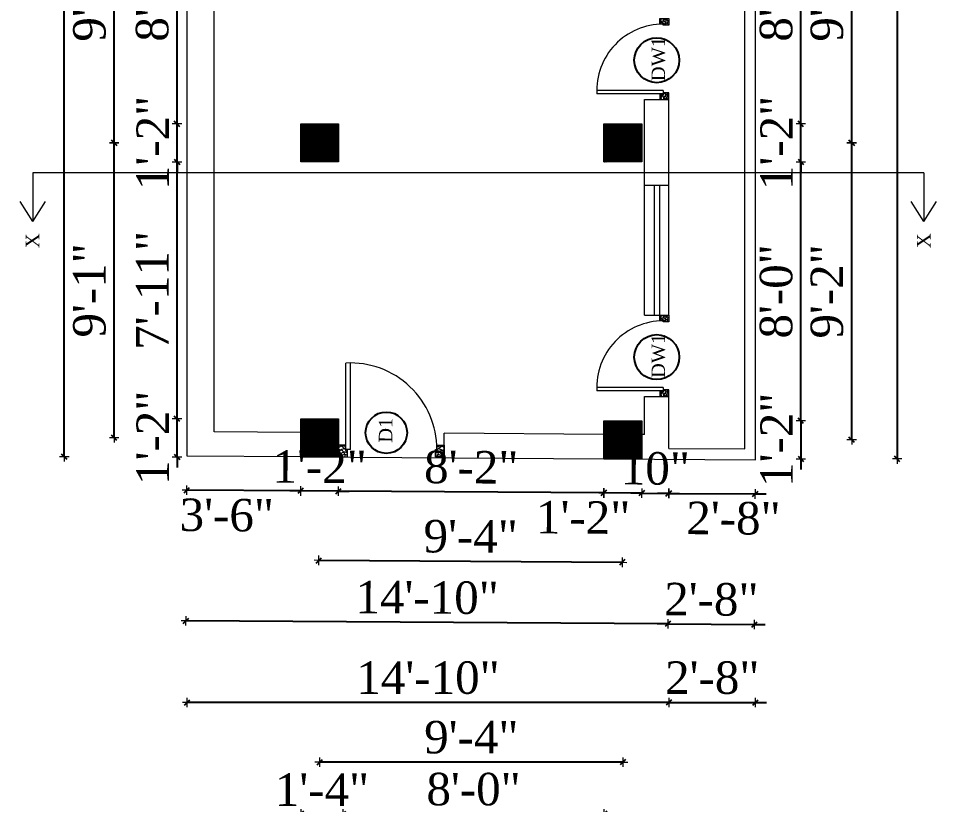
# Model space of a CAD drawing. Header units: inches. Extents: x 4069 to 291496, y -47643 to 12535.
# Drawn here: x 31927.5 to 32266.7, y 3104 to 3394.3 of the extents above; entities that cross this region are included whole.
import ezdxf

# ---------------------------------------------------------------- set-up
doc = ezdxf.new("R2010")
doc.units = ezdxf.units.IN
doc.header["$LTSCALE"] = 5
doc.header["$MEASUREMENT"] = 0
for name, color, linetype, lineweight in [('A-WALL', 7, 'Continuous', 9), ('Dimension', 7, 'Continuous', 18), ('DOOR', 62, 'Continuous', 0)]:
    doc.layers.add(name, color=color, linetype=linetype, lineweight=lineweight)
doc.layers.add('dim line', color=7, linetype='Continuous', lineweight=15, true_color=0xfab2b2)
doc.layers.add('TEXT', color=6, linetype='Continuous')
doc.layers.add('WALL', color=7, linetype='Continuous')
doc.styles.add('ordinary', font='times.ttf')
doc.dimstyles.new('Copy of 96', dxfattribs={"dimtxt": 7, "dimasz": 4, "dimexe": 0.5, "dimexo": 0.5, "dimgap": 3, "dimtad": 1, "dimdec": 1, "dimzin": 11, "dimdsep": 46, "dimlunit": 4, "dimtxsty": 'ordinary', "dimblk": 'OBLIQUE', "dimcen": 0.09, "dimse1": 1, "dimse2": 1, "dimclrt": 6, "dimazin": 0, "dimtfac": 1, "dimtdec": 1, "dimtix": 1, "dimtmove": 2, "dimatfit": 3, "dimldrblk": 'leader', "dimfxl": 0.5, "dimfxlon": 1, "dimtolj": 1, "dimtzin": 0, "dimarcsym": 0})
pattern_1 = [(135, (33647.55626, -21080.73319), (-0.08838834765, -0.08838834765), [])]

# ---------------------------------------------------------------- blocks, each defined once
blk = doc.blocks.new('oblique')
at = {"color": 0, "lineweight": -2}
blk.add_line((0.25, 0.25), (-0.25, -0.25), dxfattribs=at)
at = {"layer": 'dim line', "lineweight": 9}
for p, q in [((-0.4375, 0), (0.4375, 0)), ((0, 0.4375), (0, -0.4375))]:
    blk.add_line(p, q, dxfattribs=at)
blk = doc.blocks.new('*D941')
at = {"layer": 'A-WALL', "color": 0, "lineweight": -2, "ltscale": 5, "transparency": 16777216}
blk.add_line((32167.84, 3141.71), (31989.84, 3141.71), dxfattribs=at)
at = {"layer": 'Defpoints', "color": 0, "ltscale": 5, "transparency": 16777216}
for p in [(31989.84, 3141.71), (32167.84, 3005.62, -58.17), (31989.84, 2979.67, -58.17)]:
    blk.add_point(p, dxfattribs=at)
at = {"layer": 'A-WALL', "color": 0, "lineweight": -2, "ltscale": 5, "transparency": 16777216, "xscale": 4, "yscale": 4, "zscale": 4, "rotation": 180}
blk.add_blockref('oblique', (31989.84, 3141.71), dxfattribs=at)
at = {"layer": 'A-WALL', "color": 0, "lineweight": -2, "ltscale": 5, "transparency": 16777216, "xscale": 4, "yscale": 4, "zscale": 4}
blk.add_blockref('oblique', (32167.84, 3141.71), dxfattribs=at)
at = {"layer": 'A-WALL', "color": 6, "ltscale": 5, "transparency": 16777216, "insert": (32078.84, 3150.81), "char_height": 12, "attachment_point": 5, "style": 'ordinary'}
blk.add_mtext('\\A1;14\'-10"', dxfattribs=at)
blk = doc.blocks.new('_OBLIQUE')
at = {"color": 0, "linetype": 'ByBlock'}
blk.add_line((-0.5, -0.5), (0.5, 0.5), dxfattribs=at)
blk = doc.blocks.new('leader')
at = {"layer": 'Dimension'}
for p, q in [((0, -4.328), (0, 4.328)), ((-4.424, 0), (4.424, 0))]:
    blk.add_line(p, q, dxfattribs=at)
blk = doc.blocks.new('*D942')
at = {"layer": 'A-WALL', "color": 0, "lineweight": -2, "ltscale": 5, "transparency": 16777216}
blk.add_line((32143.84, 3100.54), (32047.5, 3100.54), dxfattribs=at)
at = {"layer": 'Defpoints', "color": 0, "ltscale": 5, "transparency": 16777216}
for p in [(32047.5, 3100.54), (32047.5, 3082.33, -116.34), (32143.84, 3011.99, -58.17)]:
    blk.add_point(p, dxfattribs=at)
at = {"layer": 'A-WALL', "color": 0, "lineweight": -2, "ltscale": 5, "transparency": 16777216, "xscale": 4, "yscale": 4, "zscale": 4, "rotation": 180}
blk.add_blockref('oblique', (32047.5, 3100.54), dxfattribs=at)
at = {"layer": 'A-WALL', "color": 0, "lineweight": -2, "ltscale": 5, "transparency": 16777216, "xscale": 4, "yscale": 4, "zscale": 4}
blk.add_blockref('oblique', (32143.84, 3100.54), dxfattribs=at)
at = {"layer": 'A-WALL', "color": 6, "ltscale": 5, "transparency": 16777216, "insert": (32095.67, 3109.64), "char_height": 12, "attachment_point": 5, "style": 'ordinary'}
blk.add_mtext('\\A1;8\'-0"', dxfattribs=at)
blk = doc.blocks.new('*D943')
at = {"layer": 'A-WALL', "color": 0, "lineweight": -2, "ltscale": 5, "transparency": 16777216}
for p, q in [((32031.84, 3100.54), (32027.84, 3100.54)), ((32047.5, 3100.54), (32031.84, 3100.54)), ((32047.5, 3100.54), (32051.5, 3100.54))]:
    blk.add_line(p, q, dxfattribs=at)
at = {"layer": 'Defpoints', "color": 0, "ltscale": 5, "transparency": 16777216}
for p in [(32031.84, 3100.54), (32047.5, 3082.33, -116.34), (32031.84, 3054.45, -58.17)]:
    blk.add_point(p, dxfattribs=at)
at = {"layer": 'A-WALL', "color": 0, "lineweight": -2, "ltscale": 5, "transparency": 16777216, "xscale": 4, "yscale": 4, "zscale": 4}
blk.add_blockref('oblique', (32031.84, 3100.54), dxfattribs=at)
at = {"layer": 'A-WALL', "color": 0, "lineweight": -2, "ltscale": 5, "transparency": 16777216, "xscale": 4, "yscale": 4, "zscale": 4, "rotation": 180}
blk.add_blockref('oblique', (32047.5, 3100.54), dxfattribs=at)
at = {"layer": 'A-WALL', "color": 6, "ltscale": 5, "transparency": 16777216, "insert": (32039.67, 3109.54), "char_height": 12, "attachment_point": 5, "style": 'ordinary'}
blk.add_mtext('\\A1;1\'-4"', dxfattribs=at)
blk = doc.blocks.new('*D948')
at = {"layer": 'A-WALL', "color": 0, "lineweight": -2, "ltscale": 5, "transparency": 16777216}
blk.add_line((32150.84, 3119.71), (32038.84, 3119.71), dxfattribs=at)
at = {"layer": 'Defpoints', "color": 0, "ltscale": 5, "transparency": 16777216}
for p in [(32038.84, 3119.71), (32038.84, 3047.45, -58.17), (32150.84, 3004.99, -58.17)]:
    blk.add_point(p, dxfattribs=at)
at = {"layer": 'A-WALL', "color": 0, "lineweight": -2, "ltscale": 5, "transparency": 16777216, "xscale": 4, "yscale": 4, "zscale": 4, "rotation": 180}
blk.add_blockref('oblique', (32038.84, 3119.71), dxfattribs=at)
at = {"layer": 'A-WALL', "color": 0, "lineweight": -2, "ltscale": 5, "transparency": 16777216, "xscale": 4, "yscale": 4, "zscale": 4}
blk.add_blockref('oblique', (32150.84, 3119.71), dxfattribs=at)
at = {"layer": 'A-WALL', "color": 6, "ltscale": 5, "transparency": 16777216, "insert": (32094.84, 3128.84), "char_height": 12, "attachment_point": 5, "style": 'ordinary'}
blk.add_mtext('\\A1;9\'-4"', dxfattribs=at)
blk = doc.blocks.new('*D951')
at = {"layer": 'A-WALL', "color": 0, "lineweight": -2, "ltscale": 5, "transparency": 16777216}
for p, q in [((32167.84, 3141.71), (32163.84, 3141.71)), ((32167.84, 3141.71), (32199.84, 3141.71)), ((32199.84, 3141.71), (32203.84, 3141.71))]:
    blk.add_line(p, q, dxfattribs=at)
at = {"layer": 'Defpoints', "color": 0, "ltscale": 5, "transparency": 16777216}
for p in [(32199.84, 3141.71), (32167.84, 3005.62, -58.17), (32199.84, 2985.22, -58)]:
    blk.add_point(p, dxfattribs=at)
at = {"layer": 'A-WALL', "color": 0, "lineweight": -2, "ltscale": 5, "transparency": 16777216, "xscale": 4, "yscale": 4, "zscale": 4}
blk.add_blockref('oblique', (32167.84, 3141.71), dxfattribs=at)
at = {"layer": 'A-WALL', "color": 0, "lineweight": -2, "ltscale": 5, "transparency": 16777216, "xscale": 4, "yscale": 4, "zscale": 4, "rotation": 180}
blk.add_blockref('oblique', (32199.84, 3141.71), dxfattribs=at)
at = {"layer": 'A-WALL', "color": 6, "ltscale": 5, "transparency": 16777216, "insert": (32183.84, 3150.81), "char_height": 12, "attachment_point": 5, "style": 'ordinary'}
blk.add_mtext('\\A1;2\'-8"', dxfattribs=at)
blk = doc.blocks.new('A$C27B36B59')
at = {"layer": 'DOOR'}
for p, q in [((0, 4), (0, 0)), ((2.5, 4), (0, 4)), ((2.5, 2.5), (2.5, 4)), ((0, 0), (3, 0)), ((3, 2.5), (2.5, 2.5)), ((3, 0), (3, 2.5))]:
    blk.add_line(p, q, dxfattribs=at)
for centre, radius, start, end in [((-1.4, -0.54), 4.75, 22.1411, 72.838), ((1.34, 2.09), 1.64, 45.138, 144.8948), ((2.21, 0.3), 2.49, 83.3149, 152.658), ((0.13, 0.37), 2.05, 349.4875, 93.6805), ((1.96, -0.47), 2.01, 58.7447, 166.495), ((-0.06, 0.32), 1.13, 343.542, 86.947), ((2.08, -0.4), 1.17, 38.2816, 160.1519)]:
    blk.add_arc(centre, radius, start, end, dxfattribs=at)
blk = doc.blocks.new('D2')
at = {"layer": 'DOOR'}
for p, q in [((74473.95, 24047.59), (74473.95, 24018.09)), ((74473.95, 24047.59), (74475.45, 24047.59)), ((74475.45, 24047.59), (74475.45, 24018.13))]:
    blk.add_line(p, q, dxfattribs=at)
blk.add_arc((74473.95, 24047.59), 29.5, 180, 272.9146, dxfattribs=at)
at = {"layer": 'DOOR', "xscale": -1, "rotation": 180}
blk.add_blockref('A$C27B36B59', (74441.95, 24050.09), dxfattribs=at)
at = {"layer": 'DOOR', "rotation": 180}
blk.add_blockref('A$C27B36B59', (74477.95, 24050.09), dxfattribs=at)
blk = doc.blocks.new('*D1065')
at = {"layer": 'A-WALL', "color": 0, "lineweight": -2, "ltscale": 50, "transparency": 16777216}
for p, q in [((32216.59, 3245.72), (32216.59, 3249.72)), ((32216.59, 3245.72), (32216.59, 3231.72)), ((32216.59, 3231.72), (32216.59, 3227.72))]:
    blk.add_line(p, q, dxfattribs=at)
at = {"layer": 'Defpoints', "color": 0, "ltscale": 50, "transparency": 16777216}
for p in [(32157.84, 3245.72, -58.17), (32157.84, 3231.72, -58.17), (32216.59, 3231.72)]:
    blk.add_point(p, dxfattribs=at)
at = {"layer": 'A-WALL', "color": 0, "lineweight": -2, "ltscale": 50, "transparency": 16777216, "xscale": 4, "yscale": 4, "zscale": 4}
for p, rotation in [((32216.59, 3245.72), 270), ((32216.59, 3231.72), 90)]:
    blk.add_blockref('oblique', p, dxfattribs=dict(at, rotation=rotation))
at = {"layer": 'A-WALL', "color": 6, "ltscale": 50, "transparency": 16777216, "insert": (32207.59, 3238.72), "char_height": 12, "attachment_point": 5, "rotation": 90, "style": 'ordinary'}
blk.add_mtext('\\A1;1\'-2"', dxfattribs=at)
blk = doc.blocks.new('*D1066')
at = {"layer": 'A-WALL', "color": 0, "lineweight": -2, "ltscale": 5, "transparency": 16777216}
blk.add_line((32216.59, 3245.72), (32216.59, 3341.34), dxfattribs=at)
at = {"layer": 'Defpoints', "color": 0, "ltscale": 5, "transparency": 16777216}
for p in [(32157.84, 3341.34, -58.17), (32216.59, 3341.34), (32157.84, 3245.72, -58.17)]:
    blk.add_point(p, dxfattribs=at)
at = {"layer": 'A-WALL', "color": 0, "lineweight": -2, "ltscale": 5, "transparency": 16777216, "xscale": 4, "yscale": 4, "zscale": 4}
for p, rotation in [((32216.59, 3341.34), 90), ((32216.59, 3245.72), 270)]:
    blk.add_blockref('oblique', p, dxfattribs=dict(at, rotation=rotation))
at = {"layer": 'A-WALL', "color": 6, "ltscale": 5, "transparency": 16777216, "insert": (32207.49, 3293.53), "char_height": 12, "attachment_point": 5, "rotation": 90, "style": 'ordinary'}
blk.add_mtext('\\A1;8\'-0"', dxfattribs=at)
blk = doc.blocks.new('*D1067')
at = {"layer": 'A-WALL', "color": 0, "lineweight": -2, "ltscale": 5, "transparency": 16777216}
for p, q in [((32216.59, 3355.34), (32216.59, 3359.34)), ((32216.59, 3341.34), (32216.59, 3355.34)), ((32216.59, 3341.34), (32216.59, 3337.34))]:
    blk.add_line(p, q, dxfattribs=at)
at = {"layer": 'Defpoints', "color": 0, "ltscale": 5, "transparency": 16777216}
for p in [(32157.84, 3355.34, -58.17), (32216.59, 3355.34), (32157.84, 3341.34, -58.17)]:
    blk.add_point(p, dxfattribs=at)
at = {"layer": 'A-WALL', "color": 0, "lineweight": -2, "ltscale": 5, "transparency": 16777216, "xscale": 4, "yscale": 4, "zscale": 4}
for p, rotation in [((32216.59, 3355.34), 270), ((32216.59, 3341.34), 90)]:
    blk.add_blockref('oblique', p, dxfattribs=dict(at, rotation=rotation))
at = {"layer": 'A-WALL', "color": 6, "ltscale": 5, "transparency": 16777216, "insert": (32207.59, 3348.34), "char_height": 12, "attachment_point": 5, "rotation": 90, "style": 'ordinary'}
blk.add_mtext('\\A1;1\'-2"', dxfattribs=at)
blk = doc.blocks.new('*D1068')
at = {"layer": 'A-WALL', "color": 0, "lineweight": -2, "ltscale": 5, "transparency": 16777216}
blk.add_line((32216.59, 3355.34), (32216.59, 3450.97), dxfattribs=at)
at = {"layer": 'Defpoints', "color": 0, "ltscale": 5, "transparency": 16777216}
for p in [(32157.84, 3450.97, -58.17), (32216.59, 3450.97), (32157.84, 3355.34, -58.17)]:
    blk.add_point(p, dxfattribs=at)
at = {"layer": 'A-WALL', "color": 0, "lineweight": -2, "ltscale": 5, "transparency": 16777216, "xscale": 4, "yscale": 4, "zscale": 4}
for p, rotation in [((32216.59, 3450.97), 90), ((32216.59, 3355.34), 270)]:
    blk.add_blockref('oblique', p, dxfattribs=dict(at, rotation=rotation))
at = {"layer": 'A-WALL', "color": 6, "ltscale": 5, "transparency": 16777216, "insert": (32207.49, 3403.16), "char_height": 12, "attachment_point": 5, "rotation": 90, "style": 'ordinary'}
blk.add_mtext('\\A1;8\'-0"', dxfattribs=at)
blk = doc.blocks.new('*D953')
at = {"layer": 'A-WALL', "color": 0, "lineweight": -2, "ltscale": 5, "transparency": 16777216}
blk.add_line((32235.34, 3238.72), (32235.34, 3348.34), dxfattribs=at)
at = {"layer": 'Defpoints', "color": 0, "ltscale": 5, "transparency": 16777216}
for p in [(32150.84, 3348.34, -58.17), (32235.34, 3348.34), (32150.84, 3238.72, -58.17)]:
    blk.add_point(p, dxfattribs=at)
at = {"layer": 'A-WALL', "color": 0, "lineweight": -2, "ltscale": 5, "transparency": 16777216, "xscale": 4, "yscale": 4, "zscale": 4}
for p, rotation in [((32235.34, 3348.34), 90), ((32235.34, 3238.72), 270)]:
    blk.add_blockref('oblique', p, dxfattribs=dict(at, rotation=rotation))
at = {"layer": 'A-WALL', "color": 6, "ltscale": 5, "transparency": 16777216, "insert": (32226.22, 3293.53), "char_height": 12, "attachment_point": 5, "rotation": 90, "style": 'ordinary'}
blk.add_mtext('\\A1;9\'-2"', dxfattribs=at)
blk = doc.blocks.new('*D1072')
at = {"layer": 'A-WALL', "color": 0, "lineweight": -2, "ltscale": 5, "transparency": 16777216}
blk.add_line((32235.34, 3348.34), (32235.34, 3457.97), dxfattribs=at)
at = {"layer": 'Defpoints', "color": 0, "ltscale": 5, "transparency": 16777216}
for p in [(32150.84, 3457.97, -58.17), (32235.34, 3457.97), (32150.84, 3348.34, -58.17)]:
    blk.add_point(p, dxfattribs=at)
at = {"layer": 'A-WALL', "color": 0, "lineweight": -2, "ltscale": 5, "transparency": 16777216, "xscale": 4, "yscale": 4, "zscale": 4}
for p, rotation in [((32235.34, 3457.97), 90), ((32235.34, 3348.34), 270)]:
    blk.add_blockref('oblique', p, dxfattribs=dict(at, rotation=rotation))
at = {"layer": 'A-WALL', "color": 6, "ltscale": 5, "transparency": 16777216, "insert": (32226.22, 3403.16), "char_height": 12, "attachment_point": 5, "rotation": 90, "style": 'ordinary'}
blk.add_mtext('\\A1;9\'-2"', dxfattribs=at)
blk = doc.blocks.new('*D954')
at = {"layer": 'A-WALL', "color": 0, "lineweight": -2, "ltscale": 5, "transparency": 16777216}
blk.add_line((32252.15, 3645.3), (32252.15, 3231.63), dxfattribs=at)
at = {"layer": 'Defpoints', "color": 0, "ltscale": 5, "transparency": 16777216}
for p in [(32047.5, 3645.3, -58), (32157.84, 3231.63, -58.17), (32252.15, 3231.63)]:
    blk.add_point(p, dxfattribs=at)
at = {"layer": 'A-WALL', "color": 0, "lineweight": -2, "ltscale": 5, "transparency": 16777216, "xscale": 4, "yscale": 4, "zscale": 4}
for p, rotation in [((32252.15, 3645.3), 90), ((32252.15, 3231.63), 270)]:
    blk.add_blockref('oblique', p, dxfattribs=dict(at, rotation=rotation))
at = {"layer": 'A-WALL', "color": 6, "ltscale": 5, "transparency": 16777216, "insert": (32243.05, 3438.47), "char_height": 12, "attachment_point": 5, "rotation": 90, "style": 'ordinary'}
blk.add_mtext('\\A1;34\'-6"', dxfattribs=at)
blk = doc.blocks.new('*D1074')
at = {"layer": 'A-WALL', "color": 0, "lineweight": -2, "ltscale": 50, "transparency": 16777216}
for p, q in [((31986.13, 3246.45), (31986.13, 3250.45)), ((31986.13, 3232.45), (31986.13, 3246.45)), ((31986.13, 3232.45), (31986.13, 3228.45))]:
    blk.add_line(p, q, dxfattribs=at)
at = {"layer": 'Defpoints', "color": 0, "ltscale": 50, "transparency": 16777216}
for p in [(31986.13, 3246.45), (32031.84, 3246.45, -58.17), (32031.84, 3232.45, -58.17)]:
    blk.add_point(p, dxfattribs=at)
at = {"layer": 'A-WALL', "color": 0, "lineweight": -2, "ltscale": 50, "transparency": 16777216, "xscale": 4, "yscale": 4, "zscale": 4}
for p, rotation in [((31986.13, 3246.45), 270), ((31986.13, 3232.45), 90)]:
    blk.add_blockref('oblique', p, dxfattribs=dict(at, rotation=rotation))
at = {"layer": 'A-WALL', "color": 6, "ltscale": 50, "transparency": 16777216, "insert": (31977.13, 3239.45), "char_height": 12, "attachment_point": 5, "rotation": 90, "style": 'ordinary'}
blk.add_mtext('\\A1;1\'-2"', dxfattribs=at)
blk = doc.blocks.new('*D1075')
at = {"layer": 'A-WALL', "color": 0, "lineweight": -2, "ltscale": 5, "transparency": 16777216}
blk.add_line((31986.13, 3246.45), (31986.13, 3341.34), dxfattribs=at)
at = {"layer": 'Defpoints', "color": 0, "ltscale": 5, "transparency": 16777216}
for p in [(31986.13, 3341.34), (32031.84, 3341.34, -58.17), (32031.84, 3246.45, -58.17)]:
    blk.add_point(p, dxfattribs=at)
at = {"layer": 'A-WALL', "color": 0, "lineweight": -2, "ltscale": 5, "transparency": 16777216, "xscale": 4, "yscale": 4, "zscale": 4}
for p, rotation in [((31986.13, 3341.34), 90), ((31986.13, 3246.45), 270)]:
    blk.add_blockref('oblique', p, dxfattribs=dict(at, rotation=rotation))
at = {"layer": 'A-WALL', "color": 6, "ltscale": 5, "transparency": 16777216, "insert": (31977, 3293.9), "char_height": 12, "attachment_point": 5, "rotation": 90, "style": 'ordinary'}
blk.add_mtext('\\A1;7\'-11"', dxfattribs=at)
blk = doc.blocks.new('*D955')
at = {"layer": 'A-WALL', "color": 0, "lineweight": -2, "ltscale": 5, "transparency": 16777216}
for p, q in [((31986.13, 3355.34), (31986.13, 3359.34)), ((31986.13, 3341.34), (31986.13, 3355.34)), ((31986.13, 3341.34), (31986.13, 3337.34))]:
    blk.add_line(p, q, dxfattribs=at)
at = {"layer": 'Defpoints', "color": 0, "ltscale": 5, "transparency": 16777216}
for p in [(31986.13, 3355.34), (32031.84, 3355.34, -58.17), (32031.84, 3341.34, -58.17)]:
    blk.add_point(p, dxfattribs=at)
at = {"layer": 'A-WALL', "color": 0, "lineweight": -2, "ltscale": 5, "transparency": 16777216, "xscale": 4, "yscale": 4, "zscale": 4}
for p, rotation in [((31986.13, 3355.34), 270), ((31986.13, 3341.34), 90)]:
    blk.add_blockref('oblique', p, dxfattribs=dict(at, rotation=rotation))
at = {"layer": 'A-WALL', "color": 6, "ltscale": 5, "transparency": 16777216, "insert": (31977.13, 3348.34), "char_height": 12, "attachment_point": 5, "rotation": 90, "style": 'ordinary'}
blk.add_mtext('\\A1;1\'-2"', dxfattribs=at)
blk = doc.blocks.new('*D1076')
at = {"layer": 'A-WALL', "color": 0, "lineweight": -2, "ltscale": 5, "transparency": 16777216}
blk.add_line((31986.13, 3355.34), (31986.13, 3450.97), dxfattribs=at)
at = {"layer": 'Defpoints', "color": 0, "ltscale": 5, "transparency": 16777216}
for p in [(31986.13, 3450.97), (32031.84, 3450.97, -58.17), (32031.84, 3355.34, -58.17)]:
    blk.add_point(p, dxfattribs=at)
at = {"layer": 'A-WALL', "color": 0, "lineweight": -2, "ltscale": 5, "transparency": 16777216, "xscale": 4, "yscale": 4, "zscale": 4}
for p, rotation in [((31986.13, 3450.97), 90), ((31986.13, 3355.34), 270)]:
    blk.add_blockref('oblique', p, dxfattribs=dict(at, rotation=rotation))
at = {"layer": 'A-WALL', "color": 6, "ltscale": 5, "transparency": 16777216, "insert": (31977.02, 3403.16), "char_height": 12, "attachment_point": 5, "rotation": 90, "style": 'ordinary'}
blk.add_mtext('\\A1;8\'-0"', dxfattribs=at)
blk = doc.blocks.new('*D957')
at = {"layer": 'A-WALL', "color": 0, "lineweight": -2, "ltscale": 5, "transparency": 16777216}
blk.add_line((31962.93, 3239.45), (31962.93, 3348.34), dxfattribs=at)
at = {"layer": 'Defpoints', "color": 0, "ltscale": 5, "transparency": 16777216}
for p in [(31962.93, 3348.34), (32038.84, 3348.34, -58.17), (32038.84, 3239.45, -58.17)]:
    blk.add_point(p, dxfattribs=at)
at = {"layer": 'A-WALL', "color": 0, "lineweight": -2, "ltscale": 5, "transparency": 16777216, "xscale": 4, "yscale": 4, "zscale": 4}
for p, rotation in [((31962.93, 3348.34), 90), ((31962.93, 3239.45), 270)]:
    blk.add_blockref('oblique', p, dxfattribs=dict(at, rotation=rotation))
at = {"layer": 'A-WALL', "color": 6, "ltscale": 5, "transparency": 16777216, "insert": (31953.81, 3293.9), "char_height": 12, "attachment_point": 5, "rotation": 90, "style": 'ordinary'}
blk.add_mtext('\\A1;9\'-1"', dxfattribs=at)
blk = doc.blocks.new('*D1079')
at = {"layer": 'A-WALL', "color": 0, "lineweight": -2, "ltscale": 5, "transparency": 16777216}
blk.add_line((31962.93, 3348.34), (31962.93, 3457.97), dxfattribs=at)
at = {"layer": 'Defpoints', "color": 0, "ltscale": 5, "transparency": 16777216}
for p in [(31962.93, 3457.97), (32038.84, 3457.97, -58.17), (32038.84, 3348.34, -58.17)]:
    blk.add_point(p, dxfattribs=at)
at = {"layer": 'A-WALL', "color": 0, "lineweight": -2, "ltscale": 5, "transparency": 16777216, "xscale": 4, "yscale": 4, "zscale": 4}
for p, rotation in [((31962.93, 3457.97), 90), ((31962.93, 3348.34), 270)]:
    blk.add_blockref('oblique', p, dxfattribs=dict(at, rotation=rotation))
at = {"layer": 'A-WALL', "color": 6, "ltscale": 5, "transparency": 16777216, "insert": (31953.81, 3403.16), "char_height": 12, "attachment_point": 5, "rotation": 90, "style": 'ordinary'}
blk.add_mtext('\\A1;9\'-2"', dxfattribs=at)
blk = doc.blocks.new('*D958')
at = {"layer": 'A-WALL', "color": 0, "lineweight": -2, "ltscale": 5, "transparency": 16777216}
blk.add_line((31944.5, 3232.45), (31944.5, 3645.3), dxfattribs=at)
at = {"layer": 'Defpoints', "color": 0, "ltscale": 5, "transparency": 16777216}
for p in [(31944.5, 3645.3), (32047.5, 3645.3, -58), (32031.84, 3232.45, -58.17)]:
    blk.add_point(p, dxfattribs=at)
at = {"layer": 'A-WALL', "color": 0, "lineweight": -2, "ltscale": 5, "transparency": 16777216, "xscale": 4, "yscale": 4, "zscale": 4}
for p, rotation in [((31944.5, 3645.3), 90), ((31944.5, 3232.45), 270)]:
    blk.add_blockref('oblique', p, dxfattribs=dict(at, rotation=rotation))
at = {"layer": 'A-WALL', "color": 6, "ltscale": 5, "transparency": 16777216, "insert": (31935.4, 3438.88), "char_height": 12, "attachment_point": 5, "rotation": 90, "style": 'ordinary'}
blk.add_mtext('\\A1;34\'-5"', dxfattribs=at)
blk = doc.blocks.new('*D959')
at = {"layer": 'A-WALL', "color": 0, "lineweight": -2, "ltscale": 50, "transparency": 16777216}
blk.add_line((32157.75, 3219.01), (32143.75, 3219.1), dxfattribs=at)
at = {"layer": 'Defpoints', "color": 0, "ltscale": 50, "transparency": 16777216}
for p in [(32143.84, 3231.72, -58.17), (32157.84, 3231.63, -58.17), (32143.75, 3219.1)]:
    blk.add_point(p, dxfattribs=at)
at = {"layer": 'A-WALL', "color": 0, "lineweight": -2, "ltscale": 50, "transparency": 16777216, "xscale": 4, "yscale": 4, "zscale": 4}
for p, rotation in [((32143.75, 3219.1), 179.6259071472626), ((32157.75, 3219.01), 359.6259071472626)]:
    blk.add_blockref('oblique', p, dxfattribs=dict(at, rotation=rotation))
at = {"layer": 'A-WALL', "color": 6, "ltscale": 50, "transparency": 16777216, "insert": (32136.14, 3210.05), "char_height": 12, "attachment_point": 5, "rotation": 359.6259, "style": 'ordinary'}
blk.add_mtext('\\A1;1\'-2"', dxfattribs=at)
blk = doc.blocks.new('*D960')
at = {"layer": 'A-WALL', "color": 0, "lineweight": -2, "ltscale": 5, "transparency": 16777216}
blk.add_line((32143.75, 3219.1), (32045.75, 3219.74), dxfattribs=at)
at = {"layer": 'Defpoints', "color": 0, "ltscale": 5, "transparency": 16777216}
for p in [(32045.84, 3232.45, -58.17), (32143.84, 3231.72, -58.17), (32045.75, 3219.74)]:
    blk.add_point(p, dxfattribs=at)
at = {"layer": 'A-WALL', "color": 0, "lineweight": -2, "ltscale": 5, "transparency": 16777216, "xscale": 4, "yscale": 4, "zscale": 4}
for p, rotation in [((32045.75, 3219.74), 179.6259071471166), ((32143.75, 3219.1), 359.6259071471167)]:
    blk.add_blockref('oblique', p, dxfattribs=dict(at, rotation=rotation))
at = {"layer": 'A-WALL', "color": 6, "ltscale": 5, "transparency": 16777216, "insert": (32094.81, 3228.52), "char_height": 12, "attachment_point": 5, "rotation": 359.6259, "style": 'ordinary'}
blk.add_mtext('\\A1;8\'-2"', dxfattribs=at)
blk = doc.blocks.new('*D1081')
at = {"layer": 'A-WALL', "color": 0, "lineweight": -2, "ltscale": 5, "transparency": 16777216}
for p, q in [((32031.75, 3219.83), (32027.75, 3219.86)), ((32045.75, 3219.74), (32031.75, 3219.83)), ((32045.75, 3219.74), (32049.75, 3219.71))]:
    blk.add_line(p, q, dxfattribs=at)
at = {"layer": 'Defpoints', "color": 0, "ltscale": 5, "transparency": 16777216}
for p in [(32031.84, 3232.45, -58.17), (32045.84, 3232.45, -58.17), (32031.75, 3219.83)]:
    blk.add_point(p, dxfattribs=at)
at = {"layer": 'A-WALL', "color": 0, "lineweight": -2, "ltscale": 5, "transparency": 16777216, "xscale": 4, "yscale": 4, "zscale": 4}
for p, rotation in [((32031.75, 3219.83), 359.6259071471167), ((32045.75, 3219.74), 179.6259071471166)]:
    blk.add_blockref('oblique', p, dxfattribs=dict(at, rotation=rotation))
at = {"layer": 'A-WALL', "color": 6, "ltscale": 5, "transparency": 16777216, "insert": (32038.81, 3228.78), "char_height": 12, "attachment_point": 5, "rotation": 359.6259, "style": 'ordinary'}
blk.add_mtext('\\A1;1\'-2"', dxfattribs=at)
blk = doc.blocks.new('*D961')
at = {"layer": 'A-WALL', "color": 0, "lineweight": -2, "ltscale": 5, "transparency": 16777216}
blk.add_line((32150.54, 3193.47), (32038.54, 3194.2), dxfattribs=at)
at = {"layer": 'Defpoints', "color": 0, "ltscale": 5, "transparency": 16777216}
for p in [(32038.84, 3239.45, -58.17), (32150.84, 3238.72, -58.17), (32038.54, 3194.2)]:
    blk.add_point(p, dxfattribs=at)
at = {"layer": 'A-WALL', "color": 0, "lineweight": -2, "ltscale": 5, "transparency": 16777216, "xscale": 4, "yscale": 4, "zscale": 4}
for p, rotation in [((32038.54, 3194.2), 179.6259071471166), ((32150.54, 3193.47), 359.6259071471167)]:
    blk.add_blockref('oblique', p, dxfattribs=dict(at, rotation=rotation))
at = {"layer": 'A-WALL', "color": 6, "ltscale": 5, "transparency": 16777216, "insert": (32094.6, 3202.96), "char_height": 12, "attachment_point": 5, "rotation": 359.6259, "style": 'ordinary'}
blk.add_mtext('\\A1;9\'-4"', dxfattribs=at)
blk = doc.blocks.new('*D962')
at = {"layer": 'A-WALL', "color": 0, "lineweight": -2, "ltscale": 5, "transparency": 16777216}
blk.add_line((32167.44, 3170.74), (31989.44, 3171.9), dxfattribs=at)
at = {"layer": 'Defpoints', "color": 0, "ltscale": 5, "transparency": 16777216}
for p in [(31989.84, 3232.73, -58.17), (32167.84, 3231.57, -58.17), (31989.44, 3171.9)]:
    blk.add_point(p, dxfattribs=at)
at = {"layer": 'A-WALL', "color": 0, "lineweight": -2, "ltscale": 5, "transparency": 16777216, "xscale": 4, "yscale": 4, "zscale": 4}
for p, rotation in [((31989.44, 3171.9), 179.6259071471166), ((32167.44, 3170.74), 359.6259071471167)]:
    blk.add_blockref('oblique', p, dxfattribs=dict(at, rotation=rotation))
at = {"layer": 'A-WALL', "color": 6, "ltscale": 5, "transparency": 16777216, "insert": (32078.5, 3180.43), "char_height": 12, "attachment_point": 5, "rotation": 359.6259, "style": 'ordinary'}
blk.add_mtext('\\A1;14\'-10"', dxfattribs=at)
blk = doc.blocks.new('*D968')
at = {"layer": 'A-WALL', "color": 0, "lineweight": -2, "ltscale": 5, "transparency": 16777216}
blk.add_line((32031.75, 3219.83), (31989.75, 3220.1), dxfattribs=at)
at = {"layer": 'Defpoints', "color": 0, "ltscale": 5, "transparency": 16777216}
for p in [(31989.84, 3232.73), (32031.84, 3232.45, -58.17), (31989.75, 3220.1)]:
    blk.add_point(p, dxfattribs=at)
at = {"layer": 'A-WALL', "color": 0, "lineweight": -2, "ltscale": 5, "transparency": 16777216, "xscale": 4, "yscale": 4, "zscale": 4}
for p, rotation in [((31989.75, 3220.1), 179.6259071471166), ((32031.75, 3219.83), 359.6259071471167)]:
    blk.add_blockref('oblique', p, dxfattribs=dict(at, rotation=rotation))
at = {"layer": 'A-WALL', "color": 6, "ltscale": 5, "transparency": 16777216, "insert": (32004.5, 3210.86), "char_height": 12, "attachment_point": 5, "rotation": 359.6259, "style": 'ordinary'}
blk.add_mtext('\\A1;3\'-6"', dxfattribs=at)
blk = doc.blocks.new('*D880')
at = {"layer": 'A-WALL', "color": 0, "lineweight": -2, "ltscale": 5, "transparency": 16777216}
for p, q in [((32157.75, 3219.01), (32153.75, 3219.03)), ((32157.75, 3219.01), (32167.75, 3218.94)), ((32167.75, 3218.94), (32171.75, 3218.92))]:
    blk.add_line(p, q, dxfattribs=at)
at = {"layer": 'Defpoints', "color": 0, "ltscale": 5, "transparency": 16777216}
for p in [(32157.84, 3231.63, -58.17), (32167.84, 3231.57, -58.17), (32167.75, 3218.94)]:
    blk.add_point(p, dxfattribs=at)
at = {"layer": 'A-WALL', "color": 0, "lineweight": -2, "ltscale": 5, "transparency": 16777216, "xscale": 4, "yscale": 4, "zscale": 4}
for p, rotation in [((32157.75, 3219.01), 359.6259071471167), ((32167.75, 3218.94), 179.6259071471166)]:
    blk.add_blockref('oblique', p, dxfattribs=dict(at, rotation=rotation))
at = {"layer": 'A-WALL', "color": 6, "ltscale": 5, "transparency": 16777216, "insert": (32162.81, 3228.08), "char_height": 12, "attachment_point": 5, "rotation": 359.6259, "style": 'ordinary'}
blk.add_mtext('\\A1;10"', dxfattribs=at)
blk = doc.blocks.new('*D969')
at = {"layer": 'A-WALL', "color": 0, "lineweight": -2, "ltscale": 5, "transparency": 16777216}
for p, q in [((32167.75, 3218.94), (32163.75, 3218.97)), ((32167.75, 3218.94), (32199.75, 3218.73)), ((32199.75, 3218.73), (32203.75, 3218.71))]:
    blk.add_line(p, q, dxfattribs=at)
at = {"layer": 'Defpoints', "color": 0, "ltscale": 5, "transparency": 16777216}
for p in [(32167.84, 3231.57, -58.17), (32199.84, 3231.36), (32199.75, 3218.73)]:
    blk.add_point(p, dxfattribs=at)
at = {"layer": 'A-WALL', "color": 0, "lineweight": -2, "ltscale": 5, "transparency": 16777216, "xscale": 4, "yscale": 4, "zscale": 4}
for p, rotation in [((32167.75, 3218.94), 359.6259071471167), ((32199.75, 3218.73), 179.6259071471166)]:
    blk.add_blockref('oblique', p, dxfattribs=dict(at, rotation=rotation))
at = {"layer": 'A-WALL', "color": 6, "ltscale": 5, "transparency": 16777216, "insert": (32191.67, 3209.69), "char_height": 12, "attachment_point": 5, "rotation": 359.6259, "style": 'ordinary'}
blk.add_mtext('\\A1;2\'-8"', dxfattribs=at)
blk = doc.blocks.new('*D884')
at = {"layer": 'A-WALL', "color": 0, "lineweight": -2, "ltscale": 5, "transparency": 16777216}
for p, q in [((32167.44, 3170.74), (32163.44, 3170.77)), ((32167.44, 3170.74), (32199.44, 3170.53)), ((32199.44, 3170.53), (32203.44, 3170.51))]:
    blk.add_line(p, q, dxfattribs=at)
at = {"layer": 'Defpoints', "color": 0, "ltscale": 5, "transparency": 16777216}
for p in [(32167.84, 3231.57, -58.17), (32199.84, 3231.36, -58.17), (32199.44, 3170.53)]:
    blk.add_point(p, dxfattribs=at)
at = {"layer": 'A-WALL', "color": 0, "lineweight": -2, "ltscale": 5, "transparency": 16777216, "xscale": 4, "yscale": 4, "zscale": 4}
for p, rotation in [((32167.44, 3170.74), 359.6259071471167), ((32199.44, 3170.53), 179.6259071471166)]:
    blk.add_blockref('oblique', p, dxfattribs=dict(at, rotation=rotation))
at = {"layer": 'A-WALL', "color": 6, "ltscale": 5, "transparency": 16777216, "insert": (32183.5, 3179.74), "char_height": 12, "attachment_point": 5, "rotation": 359.6259, "style": 'ordinary'}
blk.add_mtext('\\A1;2\'-8"', dxfattribs=at)

msp = doc.modelspace()

# ---------------------------------------------------------------- hatches: boundary and pattern name
at = {"layer": 'A-WALL', "ltscale": 5}
h = msp.add_hatch(dxfattribs=at)
h.set_pattern_fill('ANSI31', color=256, angle=90)
h.set_pattern_definition(pattern_1)
h.paths.add_polyline_path([(32031.83512, 3355.34483), (32031.83512, 3341.34483), (32045.83512, 3341.34483), (32045.83512, 3355.34483)])
h = msp.add_hatch(dxfattribs=at)
h.set_pattern_fill('ANSI31', color=256, angle=90)
h.set_pattern_definition(pattern_1)
h.paths.add_polyline_path([(32157.83512, 3341.34483), (32157.83512, 3355.34483), (32143.83512, 3355.34483), (32143.83512, 3341.34483)])
h = msp.add_hatch(dxfattribs=at)
h.set_pattern_fill('ANSI31', color=256, angle=90)
h.set_pattern_definition(pattern_1)
h.paths.add_polyline_path([(32031.83512, 3246.45499), (32031.83512, 3232.45499), (32045.83512, 3232.45499), (32045.83512, 3236.78833), (32045.83512, 3246.45499)])
h = msp.add_hatch(dxfattribs=at)
h.set_pattern_fill('ANSI31', color=256, angle=90)
h.set_pattern_definition(pattern_1)
h.paths.add_polyline_path([(32143.83512, 3231.72372), (32157.83512, 3231.72372), (32157.83512, 3245.72372), (32143.83512, 3245.72372)])

# ---------------------------------------------------------------- linework, layer by layer
for p, q in [((32199.83512, 3231.35808), (32199.83512, 3548.19255)), ((32195.83512, 3235.38428), (32195.83512, 3545.9988)), ((31989.83512, 3232.72922), (31989.83512, 3542.64013)), ((31999.83512, 3241.66412), (31999.83512, 3542.06613)), ((32158.83512, 3284.72372), (32158.83512, 3364.34483)), ((32158.83512, 3364.34483), (32167.83512, 3364.34483)), ((32167.83512, 3284.72372), (32167.83512, 3364.34483)), ((32262.039, 3337.28959), (31932.83512, 3337.28959)), ((31932.83512, 3337.28959), (31932.83512, 3319.28959)), ((32262.039, 3337.28959), (32262.039, 3319.28959)), ((32158.83512, 3332.72372), (32167.83512, 3332.72372)), ((32158.83512, 3332.72372), (32167.83512, 3332.72372)), ((32162.33512, 3332.72372), (32162.33512, 3284.72372)), ((32164.33512, 3332.72372), (32164.33512, 3284.72372)), ((31932.83512, 3319.28959), (31928.15591, 3326.71875)), ((31932.83512, 3319.28959), (31937.51432, 3326.71875)), ((32262.039, 3319.28959), (32257.35979, 3326.71875)), ((32262.039, 3319.28959), (32266.71821, 3326.71875)), ((32158.83512, 3284.72372), (32167.83512, 3284.72372)), ((32158.83512, 3240.62597), (32158.83512, 3254.72372)), ((32158.83512, 3254.72372), (32167.83512, 3254.72372)), ((32167.83512, 3235.5671), (32167.83512, 3254.72372)), ((32031.89388, 3241.4548), (31999.83512, 3241.66412)), ((32084.83499, 3232.10894), (32084.83499, 3241.10914)), ((32143.83512, 3240.72391), (32084.83499, 3241.10914)), ((32158.83512, 3240.62597), (32157.83512, 3240.6325)), ((32031.83512, 3232.45499), (31989.83512, 3232.72922)), ((32167.83512, 3235.5671), (32195.83512, 3235.38428)), ((32031.83512, 3232.45499), (32199.83512, 3231.35808))]:
    msp.add_line(p, q, dxfattribs=at)
at = {"layer": 'A-WALL', "ltscale": 5, "elevation": -58.16904}
for points in [[(32031.83512, 3341.34483), (32031.83512, 3355.34483), (32045.83512, 3355.34483), (32045.83512, 3341.34483)], [(32143.83512, 3341.34483), (32143.83512, 3355.34483), (32157.83512, 3355.34483), (32157.83512, 3341.34483)], [(32031.83512, 3232.45499), (32031.83512, 3246.45499), (32045.83512, 3246.45499), (32045.83512, 3232.45499)], [(32143.83512, 3231.72372), (32143.83512, 3245.72372), (32157.83512, 3245.72372), (32157.83512, 3231.72372)]]:
    msp.add_lwpolyline(points, close=True, dxfattribs=at)
at = {"layer": 'TEXT'}
for centre, radius in [((32163.33512, 3378.87106, -58.16904), 8.29786), ((32163.33512, 3269.24995, -58.16904), 8.29786), ((32063.43829, 3241.33875, -58.16904), 7.64038)]:
    msp.add_circle(centre, radius, dxfattribs=at)

# ---------------------------------------------------------------- block references
at = {"layer": 'WALL', "color": 2, "linetype": 'ByBlock'}
for p, xscale, yscale, zscale, rotation in [((12126.89685, 65426.82159, -58.16904), 0.8332999999984168, 0.8333000000000084, 0.8333, 270), ((12126.89685, 65317.20047, -58.16904), 0.8332999999984168, 0.8333000000000084, 0.8333, 270), ((112730.28228, 29286.7169, -58.16904), 1.083333333326322, 1.083333333326322, 1.083333333326322, 179.999999999982)]:
    msp.add_blockref('D2', p, dxfattribs=dict(at, xscale=xscale, yscale=yscale, zscale=zscale, rotation=rotation))

# ---------------------------------------------------------------- texts
at = {"layer": 'TEXT', "style": 'ordinary'}
for s, rotation, p in [('DW1', 90.0003881, (32166.39923, 3371.15865, -58.16904)), ('X', 90, (31935.24997, 3309.50789, -58.16904)), ('X', 90, (32264.45386, 3309.50789, -58.16904)), ('DW1', 90.0003881, (32166.39923, 3261.53753, -58.16904)), ('D1', 89.5142373, (32065.63954, 3237.61251, -58.16904))]:
    msp.add_text(s, height=5, rotation=rotation, dxfattribs=at).set_placement(p)

# ---------------------------------------------------------------- dimensions: what is measured, and where the dimension line sits
at = {"layer": 'A-WALL', "ltscale": 5}
for base, p1, p2, angle, picture, middle in [((31944.50001, 3645.30299), (32031.83512, 3232.45499, -58.16904), (32047.49588, 3645.30299, -58), 90, '*D958', (31935.39619, 3438.87899)), ((32252.15176, 3231.63231), (32047.49588, 3645.30299, -58), (32157.83512, 3231.63231, -58.16904), 90, '*D954', (32243.04794, 3438.46765)), ((31962.93281, 3457.96595), (32038.83512, 3348.34483, -58.16904), (32038.83512, 3457.96595, -58.16904), 90, '*D1079', (31953.81169, 3403.15539)), ((32235.3445, 3457.96595), (32150.83512, 3348.34483, -58.16904), (32150.83512, 3457.96595, -58.16904), 90, '*D1072', (32226.22338, 3403.15539)), ((31986.126, 3450.96595), (32031.83512, 3355.34483, -58.16904), (32031.83512, 3450.96595, -58.16904), 90, '*D1076', (31977.02217, 3403.15539)), ((32216.59171, 3450.96595), (32157.83512, 3355.34483, -58.16904), (32157.83512, 3450.96595, -58.16904), 90, '*D1068', (32207.48788, 3403.15539)), ((31986.126, 3355.34483), (32031.83512, 3341.34483, -58.16904), (32031.83512, 3355.34483, -58.16904), 90, '*D955', (31977.126, 3348.34483)), ((32216.59171, 3355.34483), (32157.83512, 3341.34483, -58.16904), (32157.83512, 3355.34483, -58.16904), 90, '*D1067', (32207.59171, 3348.34483)), ((31962.93281, 3348.34483), (32038.83512, 3239.45499, -58.16904), (32038.83512, 3348.34483, -58.16904), 90, '*D957', (31953.81169, 3293.89991)), ((32235.3445, 3348.34483), (32150.83512, 3238.72372, -58.16904), (32150.83512, 3348.34483, -58.16904), 90, '*D953', (32226.22338, 3293.53428)), ((31986.126, 3341.34483), (32031.83512, 3246.45499, -58.16904), (32031.83512, 3341.34483, -58.16904), 90, '*D1075', (31977.00487, 3293.89991)), ((32216.59171, 3341.34483), (32157.83512, 3245.72372, -58.16904), (32157.83512, 3341.34483, -58.16904), 90, '*D1066', (32207.48788, 3293.53428)), ((32038.53963, 3194.19992), (32150.83512, 3238.72372, -58.16904), (32038.83512, 3239.45499, -58.16904), 359.6259071, '*D961', (32094.59919, 3202.95522)), ((32031.75268, 3219.82938), (32045.83512, 3232.45499, -58.16904), (32031.83512, 3232.45499, -58.16904), 359.6259071, '*D1081', (32038.81114, 3228.78348)), ((32045.75208, 3219.73797), (32143.83512, 3231.72372, -58.16904), (32045.83512, 3232.45499, -58.16904), 359.6259071, '*D960', (32094.81182, 3228.52166)), ((32167.75268, 3218.9414), (32157.83512, 3231.63231, -58.16904), (32167.83512, 3231.56702, -58.16904), 359.6259071, '*D880', (32162.81212, 3228.07767)), ((31989.43798, 3171.90475), (32167.83512, 3231.56702, -58.16904), (31989.83512, 3232.72922, -58.16904), 359.6259071, '*D962', (32078.49742, 3180.42727)), ((32199.43798, 3170.53361), (32167.83512, 3231.56702, -58.16904), (32199.83512, 3231.35808, -58.16904), 359.6259071, '*D884', (32183.49742, 3179.7417)), ((31989.83512, 3141.70844), (32167.83512, 3005.61831, -58.16904), (31989.83512, 2979.66711, -58.16904), 180, '*D941', (32078.83512, 3150.81226)), ((32199.83512, 3141.70844), (32167.83512, 3005.61831, -58.16904), (32199.83512, 2985.21953, -58), 180, '*D951', (32183.83512, 3150.81226)), ((32038.83512, 3119.71446), (32150.83512, 3004.99293, -58.16904), (32038.83512, 3047.44656, -58.16904), 180, '*D948', (32094.83512, 3128.83559)), ((32031.83512, 3100.5392), (32047.49588, 3082.32997, -116.33808), (32031.83512, 3054.44656, -58.16904), 180, '*D943', (32039.6655, 3109.5392)), ((32047.49588, 3100.5392), (32143.83512, 3011.99293, -58.16904), (32047.49588, 3082.32997, -116.33808), 180, '*D942', (32095.6655, 3109.64302))]:
    dim = msp.add_linear_dim(base=base, p1=p1, p2=p2, angle=angle, dimstyle='Copy of 96', override={"dimtxt": 12, "dimdec": 0, "dimblk": 'oblique', "dimtdec": 0, "dimarcsym": 1}, dxfattribs=at)
    dim.commit()
    dim.dimension.update_dxf_attribs({"geometry": picture, "text_midpoint": middle})
at = {"layer": 'A-WALL', "ltscale": 50}
for base, p1, p2, picture, middle in [((31986.126, 3246.45499), (32031.83512, 3232.45499, -58.16904), (32031.83512, 3246.45499, -58.16904), '*D1074', (31977.126, 3239.45499)), ((32216.59171, 3231.72372), (32157.83512, 3245.72372, -58.16904), (32157.83512, 3231.72372, -58.16904), '*D1065', (32207.59171, 3238.72372))]:
    dim = msp.add_linear_dim(base=base, p1=p1, p2=p2, angle=90, dimstyle='Copy of 96', override={"dimtxt": 12, "dimdec": 0, "dimblk": 'oblique', "dimtdec": 0, "dimarcsym": 1}, dxfattribs=at)
    dim.commit()
    dim.dimension.update_dxf_attribs({"geometry": picture, "text_midpoint": middle})
at = {"layer": 'A-WALL', "ltscale": 5}
for base, p1, p2, picture, middle in [((31989.75268, 3220.10361), (32031.83512, 3232.45499, -58.16904), (31989.83512, 3232.72922), '*D968', (32004.49884, 3210.86286)), ((32199.75268, 3218.73246), (32167.83512, 3231.56702, -58.16904), (32199.83512, 3231.35808), '*D969', (32191.67206, 3209.6876))]:
    dim = msp.add_linear_dim(base=base, p1=p1, p2=p2, angle=359.6259071, dimstyle='Copy of 96', override={"dimtxt": 12, "dimdec": 0, "dimblk": 'oblique', "dimtdec": 0, "dimarcsym": 1}, dxfattribs=at)
    dim.commit()
    dim.dimension.update_dxf_attribs({"geometry": picture, "text_midpoint": middle, "dimtype": 160})
at = {"layer": 'A-WALL', "ltscale": 50}
dim = msp.add_linear_dim(base=(32143.75268, 3219.0981), p1=(32157.83512, 3231.63231, -58.16904), p2=(32143.83512, 3231.72372, -58.16904), angle=179.6259071, dimstyle='Copy of 96', override={"dimtxt": 12, "dimdec": 0, "dimblk": 'oblique', "dimtdec": 0, "dimarcsym": 1}, dxfattribs=at)
dim.commit()
dim.dimension.update_dxf_attribs({"geometry": '*D959', "text_midpoint": (32136.14139, 3210.05259), "dimtype": 161})

doc.saveas('drawing.dxf')
